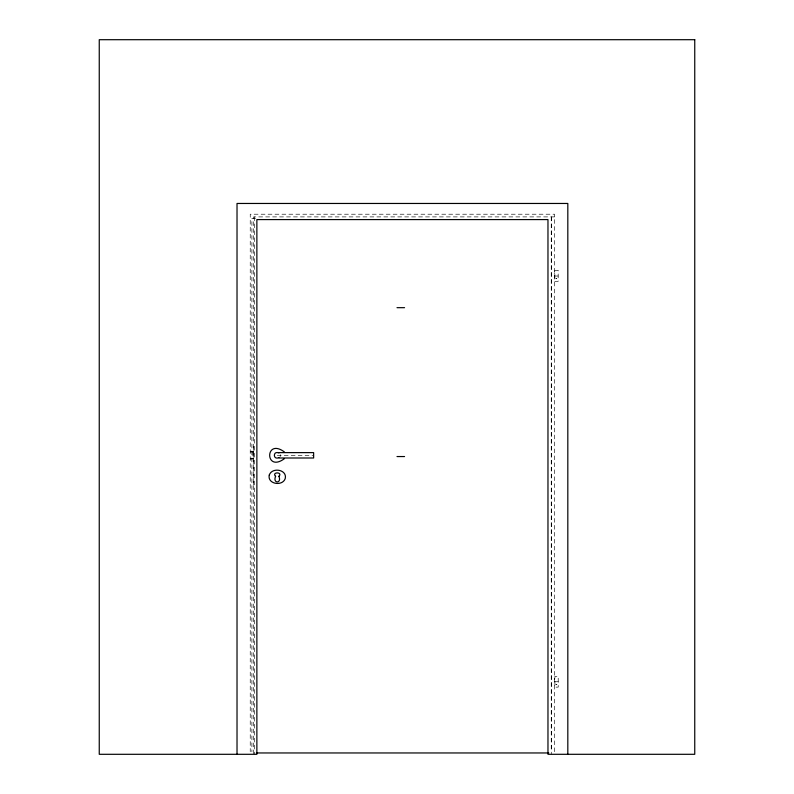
<?xml version="1.0" encoding="UTF-8"?>
<svg xmlns="http://www.w3.org/2000/svg" width="794" height="794" viewBox="0 0 794 794"><rect width="100%" height="100%" fill="white"/><g stroke="black" fill="none" stroke-linecap="round" stroke-linejoin="round"><path stroke-width="0.6" stroke-dasharray="3.97 2.98" d="M280.113 456.649L280.451 454.615M554.579 216.901L253.554 216.901L253.564 754.3M255.628 218.35L251.906 218.35L251.906 751.819M554.52 272.918L554.52 273.732M554.847 276.014L558.162 276.014M253.554 446.446L253.554 485.67M250.239 451.687L253.554 451.687M250.239 451.955L253.554 451.955M277.255 455.309L313.64 455.309M250.239 458.664L253.554 458.664M250.239 458.942L253.554 458.942M554.579 678.662L554.579 679.466M554.907 681.748L558.222 681.748L558.222 687.128L554.917 687.128L554.907 676.379L558.212 676.379L558.212 681.748M554.579 751.72L554.579 214.211L250.239 214.211L250.239 751.72M551.274 216.901L551.274 754.3M551.274 216.901L551.274 751.72M254.546 216.901L254.546 754.3M252.879 451.955L252.879 458.664M555.86 278.595L556.832 278.694L555.86 278.595M555.929 684.329L556.902 684.438L555.929 684.329M558.162 270.635L554.847 270.635L554.847 281.384L558.162 281.384L558.162 270.635"/><path stroke-width="1.19" d="M284.411 458.664C264.779 473.184 264.779 437.444 284.411 451.955M278.902 476.41C283.309 471.745 271.191 471.745 275.597 476.41M278.902 457.642C272.858 460.391 272.858 450.238 278.902 452.987M397 307.675L404.563 307.675M279.022 452.62L313.64 452.62L313.64 457.999L279.022 457.999M397 456.55L404.563 456.55M256.422 752.96L548.793 752.96M567.819 754.3L567.819 203.463L237.019 203.463L237.019 754.3M278.902 476.271C282.108 483.804 272.392 483.804 275.597 476.271M269.265 475.07C267.131 484.142 282.535 486.672 285.235 478.544C287.368 469.462 271.975 466.941 269.265 475.07M694.75 39.7L99.25 39.7L99.25 754.3L256.869 754.3L256.869 219.581L547.969 219.581L547.969 754.3L694.75 754.3L694.75 39.7"/></g></svg>
